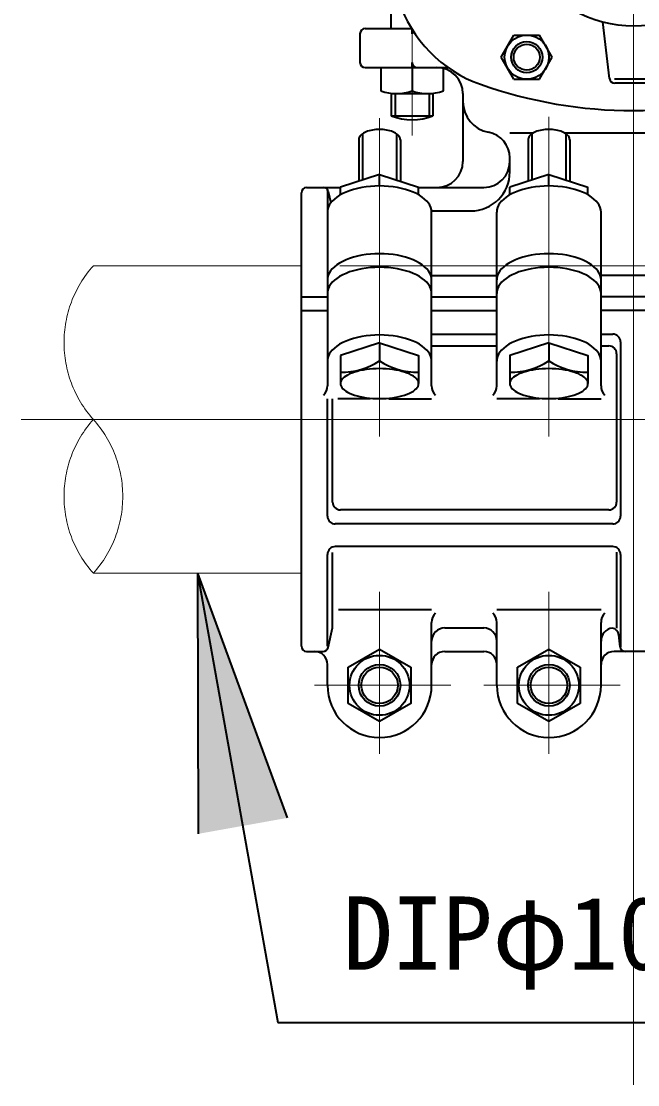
# Model space of a CAD drawing. Units: millimetres at full size, sheet at 1:20; details may follow other scales. Extents: x -5700 to 5714, y -3160 to 3160.
# Drawn here: x 146.9 to 383.5, y 1370.3 to 1778.3 of the extents above; entities that cross this region are included whole.
import ezdxf
from ezdxf.enums import TextEntityAlignment as Align

# ---------------------------------------------------------------- set-up
doc = ezdxf.new("R2010")
doc.units = ezdxf.units.MM
doc.header["$LTSCALE"] = 20
doc.linetypes.add('DOUBLE_CHAIN2', pattern=[12.8, 9, -1, 0.6, -0.6, 0.6, -1])
for name, color, linetype, lineweight in [('0-5_TEMP01', 3, 'Continuous', 18), ('0-6_T字管', 6, 'Continuous', 35), ('0-C_寸法', 1, 'Continuous', 40), ('0-F_配水管', 4, 'DOUBLE_CHAIN2', 9)]:
    doc.layers.add(name, color=color, linetype=linetype, lineweight=lineweight)
doc.styles.add('ＭＳ ゴシック', font='')
doc.styles.get('ＭＳ ゴシック').set_extended_font_data('MS Gothic')

msp = doc.modelspace()

# ---------------------------------------------------------------- linework, layer by layer
at = {"layer": '0-5_TEMP01'}
for p, q in [((381.88, 1492.2), (381.88, 1956.16)), ((381.88, 1903.02), (381.88, 1370.29)), ((296.88, 1773.53), (296.88, 1762.53)), ((296.88, 1734.53), (296.88, 1751.6)), ((284.38, 1719.52), (284.38, 1741.07)), ((349.38, 1654.87), (349.38, 1741.66)), ((284.38, 1654.87), (284.38, 1715.11)), ((269.11, 1684.52), (494.63, 1684.52)), ((284.38, 1618.98), (284.38, 1647.97)), ((349.38, 1618.98), (349.38, 1647.97)), ((146.87, 1625.53), (616.88, 1625.53)), ((284.38, 1497.3), (284.38, 1559.43)), ((349.38, 1497.3), (349.38, 1559.43)), ((259.44, 1523.53), (311.73, 1523.53)), ((324.44, 1523.53), (376.73, 1523.53))]:
    msp.add_line(p, q, dxfattribs=at)
at = {"layer": '0-6_T字管'}
for p, q in [((288.88, 1775.53), (288.88, 1796.31)), ((278.88, 1775.53), (296.66, 1775.53)), ((296.88, 1773.53), (296.88, 1775.19)), ((372.66, 1756.33), (370.03, 1778.08)), ((276.88, 1773.53), (276.88, 1762.53)), ((331.08, 1764.53), (335.97, 1773.01)), ((335.97, 1773.01), (345.77, 1773.01)), ((350.67, 1764.53), (345.77, 1773.01)), ((335.97, 1756.04), (331.08, 1764.53)), ((345.77, 1756.04), (350.67, 1764.53)), ((278.88, 1760.53), (310.74, 1760.53)), ((284.88, 1760.53), (284.88, 1751.6)), ((296.88, 1760.53), (296.88, 1762.53)), ((296.88, 1760.53), (296.88, 1751.6)), ((308.88, 1751.6), (308.88, 1760.21)), ((335.97, 1756.04), (345.77, 1756.04)), ((388.7, 1756.04), (374.61, 1756.04)), ((389.1, 1754.57), (374.64, 1754.57)), ((288.88, 1750.53), (288.88, 1742.02)), ((290.38, 1750.53), (290.38, 1742.02)), ((290.88, 1750.53), (302.88, 1750.53)), ((303.38, 1750.53), (303.38, 1742.02)), ((304.88, 1750.53), (304.88, 1742.02)), ((316.38, 1750.53), (316.38, 1724.52)), ((288.88, 1742.02), (304.88, 1742.02)), ((277.88, 1735.15), (277.88, 1717.4)), ((290.88, 1735.15), (290.88, 1717.4)), ((334.38, 1735.53), (343.49, 1735.53)), ((342.88, 1735.15), (342.88, 1717.4)), ((355.26, 1735.53), (408.49, 1735.53)), ((355.88, 1735.15), (355.88, 1717.4)), ((276.38, 1732.82), (276.38, 1716.92)), ((292.38, 1732.82), (292.38, 1716.92)), ((341.37, 1732.82), (341.37, 1716.92)), ((357.38, 1732.82), (357.38, 1716.92)), ((334.38, 1720.53), (334.38, 1725.89)), ((284.38, 1719.52), (269.38, 1714.65)), ((349.38, 1719.52), (334.38, 1714.65)), ((256.38, 1714.53), (269.38, 1714.53)), ((264.38, 1713.72), (264.38, 1638.38)), ((269.38, 1711.72), (269.38, 1714.65)), ((299.38, 1711.72), (299.38, 1714.65)), ((299.38, 1714.53), (324.38, 1714.53)), ((334.38, 1711.72), (334.38, 1714.65)), ((364.38, 1711.72), (364.38, 1714.65)), ((254.38, 1538.52), (254.38, 1712.53)), ((264.72, 1712.96), (265.68, 1708.65)), ((304.38, 1705.53), (319.38, 1705.53)), ((304.38, 1638.38), (304.38, 1705.11)), ((329.38, 1638.38), (329.38, 1705.11)), ((369.38, 1638.38), (369.38, 1705.11)), ((304.38, 1680.81), (329.38, 1680.81)), ((394.38, 1680.81), (369.38, 1680.81)), ((254.38, 1672.6), (264.38, 1672.6)), ((304.38, 1672.6), (329.38, 1672.6)), ((394.38, 1672.6), (369.38, 1672.6)), ((254.38, 1667.4), (264.38, 1667.4)), ((304.38, 1667.4), (329.38, 1667.4)), ((394.38, 1667.4), (369.38, 1667.4)), ((304.38, 1658.29), (329.38, 1658.29)), ((369.38, 1658.29), (373.88, 1658.29)), ((284.38, 1654.87), (269.38, 1650.01)), ((284.38, 1654.87), (284.38, 1647.97)), ((304.38, 1653.74), (329.38, 1653.74)), ((349.38, 1654.87), (349.38, 1647.97)), ((369.38, 1653.74), (372.38, 1653.74)), ((376.88, 1655.29), (376.88, 1588.43)), ((269.38, 1650.01), (269.38, 1639.28)), ((375.38, 1650.73), (375.38, 1593.84)), ((264.38, 1588.43), (264.38, 1633.39)), ((266.38, 1593.84), (266.38, 1633.39)), ((280.79, 1633.39), (268.4, 1633.39)), ((287.95, 1633.39), (304.38, 1633.39)), ((345.79, 1633.39), (329.38, 1633.39)), ((352.95, 1633.39), (369.38, 1633.39)), ((372.38, 1590.84), (269.38, 1590.84)), ((373.88, 1585.43), (267.38, 1585.43)), ((373.88, 1576.77), (267.38, 1576.77)), ((264.38, 1538.52), (264.38, 1573.76)), ((266.38, 1545.53), (266.38, 1574.46)), ((375.38, 1574.59), (375.38, 1545.41)), ((376.88, 1573.76), (376.88, 1538.31)), ((268.64, 1552.65), (304.38, 1552.65)), ((329.38, 1552.65), (369.38, 1552.65)), ((304.38, 1523.53), (304.38, 1547.65)), ((329.38, 1523.53), (329.38, 1547.65)), ((369.38, 1523.53), (369.38, 1547.65)), ((264.72, 1538.09), (266.38, 1545.53)), ((309.38, 1545.53), (324.38, 1545.53)), ((376.68, 1538.31), (376.17, 1542.85)), ((256.38, 1536.53), (262.77, 1536.53)), ((272.38, 1530.45), (284.38, 1537.38)), ((284.38, 1537.38), (296.38, 1530.45)), ((309.38, 1536.53), (324.38, 1536.53)), ((337.38, 1530.45), (349.38, 1537.38)), ((349.38, 1537.38), (361.38, 1530.45)), ((389.38, 1536.53), (374.38, 1536.53)), ((264.38, 1523.53), (264.38, 1531.53)), ((272.38, 1516.6), (272.38, 1530.45)), ((337.38, 1516.6), (337.38, 1530.45)), ((361.38, 1530.45), (361.38, 1516.6)), ((284.38, 1509.67), (272.38, 1516.6)), ((349.38, 1509.67), (337.38, 1516.6)), ((361.38, 1516.6), (349.38, 1509.67))]:
    msp.add_line(p, q, dxfattribs=at)
for points in [[(292.38, 1732.82), (292.34, 1733.16), (292.25, 1733.51), (292.1, 1733.85), (291.89, 1734.18), (291.62, 1734.51), (291.3, 1734.82), (290.93, 1735.11), (290.5, 1735.39), (290.03, 1735.64), (289.52, 1735.88), (288.96, 1736.1), (288.38, 1736.28), (287.75, 1736.44), (287.11, 1736.57), (286.44, 1736.68), (285.76, 1736.76), (285.07, 1736.8), (284.38, 1736.82), (283.68, 1736.8), (282.99, 1736.76), (282.31, 1736.68), (281.63, 1736.57), (281, 1736.44), (280.38, 1736.28), (279.79, 1736.1), (279.23, 1735.88), (278.72, 1735.64), (278.25, 1735.39), (277.82, 1735.11), (277.44, 1734.82), (277.12, 1734.51), (276.85, 1734.18), (276.64, 1733.85), (276.49, 1733.51), (276.41, 1733.16), (276.38, 1732.82)], [(357.38, 1732.82), (357.34, 1733.16), (357.25, 1733.51), (357.1, 1733.85), (356.89, 1734.18), (356.62, 1734.51), (356.3, 1734.82), (355.93, 1735.11), (355.5, 1735.39), (355.03, 1735.64), (354.52, 1735.88), (353.96, 1736.1), (353.38, 1736.28), (352.75, 1736.44), (352.11, 1736.57), (351.44, 1736.68), (350.76, 1736.76), (350.07, 1736.8), (349.38, 1736.82), (348.68, 1736.8), (347.98, 1736.76), (347.31, 1736.68), (346.63, 1736.57), (346, 1736.44), (345.38, 1736.28), (344.78, 1736.1), (344.23, 1735.88), (343.71, 1735.64), (343.25, 1735.39), (342.82, 1735.11), (342.45, 1734.82), (342.12, 1734.51), (341.86, 1734.18), (341.65, 1733.85), (341.5, 1733.51), (341.41, 1733.16), (341.37, 1732.82)], [(284.38, 1715.11), (284.38, 1719.52), (299.38, 1714.65)], [(349.38, 1715.11), (349.38, 1719.52), (364.38, 1714.65)], [(304.38, 1705.11), (304.29, 1705.98), (304.07, 1706.84), (303.69, 1707.69), (303.16, 1708.52), (302.5, 1709.33), (301.69, 1710.11), (300.75, 1710.84), (299.69, 1711.53), (298.52, 1712.17), (297.23, 1712.76), (295.84, 1713.3), (294.38, 1713.77), (292.83, 1714.16), (291.22, 1714.5), (289.55, 1714.76), (287.85, 1714.95), (286.12, 1715.06), (284.38, 1715.11), (282.63, 1715.06), (280.9, 1714.95), (279.19, 1714.76), (277.53, 1714.5), (275.92, 1714.16), (274.38, 1713.77), (272.9, 1713.3), (271.52, 1712.76), (270.23, 1712.17), (269.06, 1711.53), (267.99, 1710.84), (267.06, 1710.11), (266.25, 1709.33), (265.58, 1708.52), (265.05, 1707.69), (264.68, 1706.84), (264.45, 1705.98), (264.38, 1705.11)], [(369.38, 1705.11), (369.3, 1705.98), (369.07, 1706.84), (368.69, 1707.69), (368.16, 1708.52), (367.5, 1709.33), (366.69, 1710.11), (365.75, 1710.84), (364.69, 1711.53), (363.51, 1712.17), (362.23, 1712.76), (360.84, 1713.3), (359.38, 1713.77), (357.82, 1714.16), (356.21, 1714.5), (354.55, 1714.76), (352.85, 1714.95), (351.12, 1715.06), (349.38, 1715.11), (347.63, 1715.06), (345.9, 1714.95), (344.19, 1714.76), (342.54, 1714.5), (340.92, 1714.16), (339.38, 1713.77), (337.9, 1713.3), (336.52, 1712.76), (335.23, 1712.17), (334.05, 1711.53), (332.99, 1710.84), (332.06, 1710.11), (331.25, 1709.33), (330.58, 1708.52), (330.05, 1707.69), (329.68, 1706.84), (329.45, 1705.98), (329.38, 1705.11)], [(304.38, 1679.13), (304.29, 1679.99), (304.07, 1680.86), (303.69, 1681.71), (303.16, 1682.55), (302.5, 1683.35), (301.69, 1684.12), (300.75, 1684.86), (299.69, 1685.55), (298.52, 1686.2), (297.23, 1686.79), (295.84, 1687.31), (294.38, 1687.78), (292.83, 1688.18), (291.22, 1688.52), (289.55, 1688.79), (287.85, 1688.97), (286.12, 1689.09), (284.38, 1689.12), (282.63, 1689.09), (280.9, 1688.97), (279.19, 1688.79), (277.53, 1688.52), (275.92, 1688.18), (274.38, 1687.78), (272.9, 1687.31), (271.52, 1686.79), (270.23, 1686.2), (269.06, 1685.55), (267.99, 1684.86), (267.06, 1684.12), (266.25, 1683.35), (265.58, 1682.55), (265.05, 1681.71), (264.68, 1680.86), (264.45, 1679.99), (264.38, 1679.13)], [(369.38, 1679.13), (369.3, 1679.99), (369.07, 1680.86), (368.69, 1681.71), (368.16, 1682.55), (367.5, 1683.35), (366.69, 1684.12), (365.75, 1684.86), (364.69, 1685.55), (363.51, 1686.2), (362.23, 1686.79), (360.84, 1687.31), (359.38, 1687.78), (357.82, 1688.18), (356.21, 1688.52), (354.55, 1688.79), (352.85, 1688.97), (351.12, 1689.09), (349.38, 1689.12), (347.63, 1689.09), (345.9, 1688.97), (344.19, 1688.79), (342.54, 1688.52), (340.92, 1688.18), (339.38, 1687.78), (337.9, 1687.31), (336.52, 1686.79), (335.23, 1686.2), (334.05, 1685.55), (332.99, 1684.86), (332.06, 1684.12), (331.25, 1683.35), (330.58, 1682.55), (330.05, 1681.71), (329.68, 1680.86), (329.45, 1679.99), (329.38, 1679.13)], [(304.38, 1673.92), (304.29, 1674.8), (304.07, 1675.67), (303.69, 1676.52), (303.16, 1677.35), (302.5, 1678.15), (301.69, 1678.92), (300.75, 1679.66), (299.69, 1680.36), (298.52, 1681), (297.23, 1681.59), (295.84, 1682.12), (294.38, 1682.59), (292.83, 1682.99), (291.22, 1683.32), (289.55, 1683.59), (287.85, 1683.78), (286.12, 1683.89), (284.38, 1683.92), (282.63, 1683.89), (280.9, 1683.78), (279.19, 1683.59), (277.53, 1683.32), (275.92, 1682.99), (274.38, 1682.59), (272.9, 1682.12), (271.52, 1681.59), (270.23, 1681), (269.06, 1680.36), (267.99, 1679.66), (267.06, 1678.92), (266.25, 1678.15), (265.58, 1677.35), (265.05, 1676.52), (264.68, 1675.67), (264.45, 1674.8), (264.38, 1673.92)], [(369.38, 1673.92), (369.3, 1674.8), (369.07, 1675.67), (368.69, 1676.52), (368.16, 1677.35), (367.5, 1678.15), (366.69, 1678.92), (365.75, 1679.66), (364.69, 1680.36), (363.51, 1681), (362.23, 1681.59), (360.84, 1682.12), (359.38, 1682.59), (357.82, 1682.99), (356.21, 1683.32), (354.55, 1683.59), (352.85, 1683.78), (351.12, 1683.89), (349.38, 1683.92), (347.63, 1683.89), (345.9, 1683.78), (344.19, 1683.59), (342.54, 1683.32), (340.92, 1682.99), (339.38, 1682.59), (337.9, 1682.12), (336.52, 1681.59), (335.23, 1681), (334.05, 1680.36), (332.99, 1679.66), (332.06, 1678.92), (331.25, 1678.15), (330.58, 1677.35), (330.05, 1676.52), (329.68, 1675.67), (329.45, 1674.8), (329.38, 1673.92)], [(304.38, 1647.94), (304.29, 1648.82), (304.07, 1649.68), (303.69, 1650.53), (303.16, 1651.36), (302.5, 1652.17), (301.69, 1652.94), (300.75, 1653.68), (299.69, 1654.38), (298.52, 1655.02), (297.23, 1655.61), (295.84, 1656.14), (294.38, 1656.61), (292.83, 1657.01), (291.22, 1657.35), (289.55, 1657.6), (287.85, 1657.8), (286.12, 1657.91), (284.38, 1657.95), (282.63, 1657.91), (280.9, 1657.8), (279.19, 1657.6), (277.53, 1657.35), (275.92, 1657.01), (274.38, 1656.61), (272.9, 1656.14), (271.52, 1655.61), (270.23, 1655.02), (269.06, 1654.38), (267.99, 1653.68), (267.06, 1652.94), (266.25, 1652.17), (265.58, 1651.36), (265.05, 1650.53), (264.68, 1649.68), (264.45, 1648.82), (264.38, 1647.94)], [(369.38, 1647.94), (369.3, 1648.82), (369.07, 1649.68), (368.69, 1650.53), (368.16, 1651.36), (367.5, 1652.17), (366.69, 1652.94), (365.75, 1653.68), (364.69, 1654.38), (363.51, 1655.02), (362.23, 1655.61), (360.84, 1656.14), (359.38, 1656.61), (357.82, 1657.01), (356.21, 1657.35), (354.55, 1657.6), (352.85, 1657.8), (351.12, 1657.91), (349.38, 1657.95), (347.63, 1657.91), (345.9, 1657.8), (344.19, 1657.6), (342.54, 1657.35), (340.92, 1657.01), (339.38, 1656.61), (337.9, 1656.14), (336.52, 1655.61), (335.23, 1655.02), (334.05, 1654.38), (332.99, 1653.68), (332.06, 1652.94), (331.25, 1652.17), (330.58, 1651.36), (330.05, 1650.53), (329.68, 1649.68), (329.45, 1648.82), (329.38, 1647.94)], [(284.38, 1654.87), (299.38, 1650.01), (299.38, 1639.28)], [(349.38, 1654.87), (334.38, 1650.01), (334.38, 1639.28)], [(349.38, 1654.87), (364.38, 1650.01), (364.38, 1639.28)], [(298.86, 1640.77), (298.47, 1641.25), (297.97, 1641.71), (297.37, 1642.16), (296.66, 1642.59), (295.87, 1642.98), (294.98, 1643.35), (294.01, 1643.69), (292.98, 1643.99), (291.88, 1644.27), (290.72, 1644.5), (289.5, 1644.69), (288.25, 1644.84), (286.98, 1644.95), (285.68, 1645.02), (284.38, 1645.04), (283.07, 1645.02), (281.77, 1644.95), (280.49, 1644.84), (279.25, 1644.69), (278.04, 1644.5), (276.88, 1644.27), (275.77, 1643.99), (274.73, 1643.69), (273.77, 1643.35), (272.88, 1642.98), (272.09, 1642.59), (271.39, 1642.16), (270.78, 1641.71), (270.28, 1641.25), (269.88, 1640.77), (269.6, 1640.29), (269.43, 1639.79), (269.38, 1639.28)], [(363.86, 1640.77), (363.47, 1641.25), (362.97, 1641.71), (362.37, 1642.16), (361.66, 1642.59), (360.87, 1642.98), (359.98, 1643.35), (359.01, 1643.69), (357.98, 1643.99), (356.88, 1644.27), (355.72, 1644.5), (354.5, 1644.69), (353.25, 1644.84), (351.98, 1644.95), (350.68, 1645.02), (349.38, 1645.04), (348.06, 1645.02), (346.77, 1644.95), (345.49, 1644.84), (344.25, 1644.69), (343.03, 1644.5), (341.88, 1644.27), (340.77, 1643.99), (339.73, 1643.69), (338.76, 1643.35), (337.88, 1642.98), (337.09, 1642.59), (336.38, 1642.16), (335.78, 1641.71), (335.28, 1641.25), (334.88, 1640.77), (334.6, 1640.29), (334.43, 1639.79), (334.38, 1639.28)], [(269.38, 1639.28), (269.43, 1638.79), (269.6, 1638.29), (269.88, 1637.8), (270.28, 1637.32), (270.78, 1636.86), (271.39, 1636.41), (272.09, 1635.99), (272.88, 1635.59), (273.77, 1635.22), (274.73, 1634.88), (275.77, 1634.57), (276.88, 1634.31), (278.04, 1634.08), (279.25, 1633.89), (280.49, 1633.73), (281.77, 1633.63), (283.07, 1633.56), (284.38, 1633.54), (285.68, 1633.56), (286.98, 1633.63), (288.25, 1633.73), (289.5, 1633.89), (290.72, 1634.08), (291.88, 1634.31), (292.98, 1634.57), (294.01, 1634.88), (294.98, 1635.22), (295.87, 1635.59), (296.66, 1635.99), (297.37, 1636.41), (297.97, 1636.86), (298.47, 1637.32), (298.86, 1637.8), (299.15, 1638.29), (299.31, 1638.79), (299.38, 1639.28), (299.31, 1639.79), (299.15, 1640.29), (298.86, 1640.77)], [(334.38, 1639.28), (334.43, 1638.79), (334.6, 1638.29), (334.88, 1637.8), (335.28, 1637.32), (335.78, 1636.86), (336.38, 1636.41), (337.09, 1635.99), (337.88, 1635.59), (338.76, 1635.22), (339.73, 1634.88), (340.77, 1634.57), (341.88, 1634.31), (343.03, 1634.08), (344.25, 1633.89), (345.49, 1633.73), (346.77, 1633.63), (348.06, 1633.56), (349.38, 1633.54), (350.68, 1633.56), (351.98, 1633.63), (353.25, 1633.73), (354.5, 1633.89), (355.72, 1634.08), (356.88, 1634.31), (357.98, 1634.57), (359.01, 1634.88), (359.98, 1635.22), (360.87, 1635.59), (361.66, 1635.99), (362.37, 1636.41), (362.97, 1636.86), (363.47, 1637.32), (363.86, 1637.8), (364.14, 1638.29), (364.31, 1638.79), (364.38, 1639.28), (364.31, 1639.79), (364.14, 1640.29), (363.86, 1640.77)], [(296.38, 1530.45), (296.38, 1516.6), (284.38, 1509.67)]]:
    msp.add_lwpolyline(points, dxfattribs=at)
for centre, radius in [((340.88, 1764.53), 8.48), ((340.88, 1764.53), 6), ((340.88, 1764.53), 5), ((284.38, 1523.53), 11.5), ((349.38, 1523.53), 11.5), ((284.38, 1523.53), 8), ((284.38, 1523.53), 7), ((349.38, 1523.53), 8), ((349.38, 1523.53), 7)]:
    msp.add_circle(centre, radius, dxfattribs=at)
for centre, radius, start, end in [((340.13, 1802.2), 51, 198.222, 250.493), ((381.88, 1822.53), 46, 239.683, 300.317), ((278.88, 1773.53), 2, 90, 180), ((298.88, 1773.53), 2, 145.914, 180), ((278.88, 1762.53), 2, 180, 270), ((298.88, 1762.53), 2, 180, 270), ((306.38, 1750.53), 10, 0, 90), ((374.64, 1756.57), 2, 186.893, 270), ((290.88, 1767.86), 17.33, 249.744, 290.256), ((302.88, 1767.86), 17.33, 249.744, 290.256), ((381.88, 1920.03), 176, 250.493, 289.507), ((328.38, 1747.53), 12, 180, 259.524), ((296.88, 1762.61), 22.09, 248.761, 291.239), ((324.38, 1725.89), 10, 0, 79.524), ((306.38, 1724.52), 10, 270, 0), ((324.38, 1724.52), 10, 270, 0), ((319.38, 1720.53), 15, 270, 0), ((256.38, 1712.53), 2, 90, 180), ((262.77, 1712.53), 2, 12.529, 90), ((373.88, 1655.29), 3, 0, 90), ((372.38, 1650.73), 3, 0, 90), ((269.81, 1670.27), 26.63, 269.055, 303.15), ((298.94, 1670.27), 26.63, 236.85, 270.945), ((334.81, 1670.27), 26.63, 269.055, 303.15), ((363.93, 1670.27), 26.63, 236.85, 270.945), ((259.38, 1638.38), 5, 315, 0), ((309.38, 1638.38), 5, 180, 225), ((324.38, 1638.38), 5, 315, 0), ((374.38, 1638.38), 5, 180, 225), ((269.38, 1593.84), 3, 180, 270), ((372.38, 1593.84), 3, 270, 0), ((267.38, 1588.43), 3, 180, 270), ((373.88, 1588.43), 3, 270, 0), ((267.38, 1573.76), 3, 90, 180), ((373.88, 1573.76), 3, 0, 90), ((309.38, 1547.65), 5, 135, 180), ((324.38, 1547.65), 5, 0, 45), ((374.38, 1547.65), 5, 135, 180), ((309.38, 1540.53), 5, 90, 180), ((324.38, 1540.53), 5, 0, 90), ((374.38, 1540.53), 5, 97.681, 180), ((373.19, 1542.53), 3, 6.34, 80.079), ((256.38, 1538.52), 2, 180, 270), ((378.67, 1538.52), 2, 186.34, 270), ((259.38, 1531.53), 5, 0, 90), ((262.77, 1538.52), 2, 270, 347.471), ((309.38, 1531.53), 5, 90, 180), ((324.38, 1531.53), 5, 0, 90), ((374.38, 1531.53), 5, 90, 180), ((284.38, 1523.53), 20, 180, 0), ((349.38, 1523.53), 20, 180, 0)]:
    msp.add_arc(centre, radius, start, end, dxfattribs=at)
at = {"layer": '0-C_寸法'}
for p, q in [((214.47, 1566.53), (245.29, 1394.13)), ((214.47, 1566.53), (248.89, 1472.64)), ((214.47, 1566.53), (214.71, 1466.53)), ((245.29, 1394.13), (440.92, 1394.13))]:
    msp.add_line(p, q, dxfattribs=at)
msp.add_solid([(248.89, 1472.64), (214.71, 1466.53), (214.47, 1566.53)], dxfattribs=at)
at = {"layer": '0-F_配水管'}
for p, q in [((174.56, 1684.52), (254.38, 1684.52)), ((174.56, 1566.53), (254.38, 1566.53))]:
    msp.add_line(p, q, dxfattribs=at)
for centre, start, end in [((207.54, 1655.03), 138.19, 221.81), ((207.54, 1596.02), 138.19, 221.81), ((141.58, 1596.02), 318.19, 41.81)]:
    msp.add_arc(centre, 44.25, start, end, dxfattribs=at)

# ---------------------------------------------------------------- texts
at = {"layer": '0-C_寸法', "style": 'ＭＳ ゴシック'}
msp.add_text('DIPφ100', height=28.15, dxfattribs=at).set_placement((270.29, 1405.93), align=Align.BOTTOM_LEFT)

doc.saveas('drawing.dxf')
